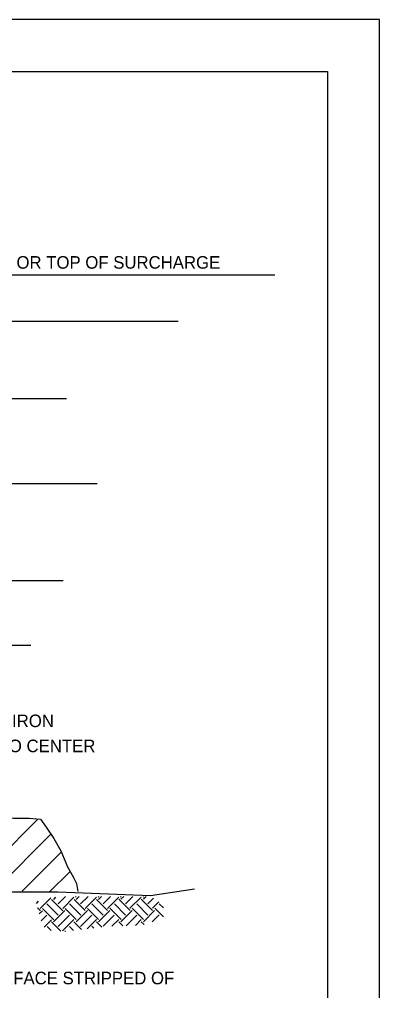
# Model space of a CAD drawing. Extents: x 2039679 to 2054696, y 1636462 to 1637830.
# Drawn here: x 2041206.4 to 2041378.9, y 1637097 to 1637561.7 of the extents above; entities that cross this region are included whole.
import ezdxf

# ---------------------------------------------------------------- set-up
doc = ezdxf.new("R2010")
doc.units = 0
for name, color, linetype in [('HS_Dimensions_and_Text', 7, 'Continuous'), ('HS_Pattern_and_Hatching', 7, 'Continuous'), ('SH_General_Details', 7, 'Continuous'), ('SH_Printer_Plotting_Border', 7, 'Continuous'), ('TM_Ex', 7, 'Continuous')]:
    doc.layers.add(name, color=color, linetype=linetype)

msp = doc.modelspace()

# ---------------------------------------------------------------- linework, layer by layer
at = {"layer": 'HS_Dimensions_and_Text'}
for p, q in [((2041128.04, 1637439.44), (2041328.79, 1637439.44)), ((2041053.03, 1637380.27), (2041229.01, 1637380.27)), ((2041053.03, 1637339.65), (2041243.6, 1637339.65)), ((2041065.99, 1637293.25), (2041227.45, 1637293.25)), ((2041065.09, 1637262.35), (2041211.82, 1637262.34))]:
    msp.add_line(p, q, dxfattribs=at)
at = {"layer": 'HS_Pattern_and_Hatching'}
for p, q in [((2041180.68, 1637144.45), (2041215.25, 1637179.02)), ((2041193.9, 1637144.21), (2041221.69, 1637172)), ((2041207.68, 1637144.53), (2041226.59, 1637163.44)), ((2041220.8, 1637144.2), (2041230.49, 1637153.89)), ((2041214.54, 1637138.76), (2041215.59, 1637139.82)), ((2041216.4, 1637136.32), (2041221.52, 1637141.45)), ((2041219.63, 1637138.47), (2041225.01, 1637133.09)), ((2041221.78, 1637140.62), (2041227.16, 1637135.24)), ((2041222.86, 1637140.62), (2041223.87, 1637141.64)), ((2041225.01, 1637138.47), (2041228.57, 1637142.03)), ((2041227.16, 1637136.32), (2041232.54, 1637141.7)), ((2041230.43, 1637138.51), (2041235.81, 1637133.13)), ((2041232.58, 1637140.66), (2041237.97, 1637135.28)), ((2041233.25, 1637142.07), (2041233.62, 1637141.7)), ((2041233.58, 1637140.66), (2041234.99, 1637142.07)), ((2041235.74, 1637138.51), (2041239.3, 1637142.07)), ((2041237.89, 1637136.36), (2041243.27, 1637141.74)), ((2041241.12, 1637138.51), (2041246.5, 1637133.13)), ((2041243.27, 1637140.66), (2041248.65, 1637135.28)), ((2041244.1, 1637142.07), (2041244.42, 1637141.74)), ((2041244.35, 1637140.66), (2041245.75, 1637142.07)), ((2041246.5, 1637138.51), (2041250.06, 1637142.07)), ((2041248.65, 1637136.36), (2041254.04, 1637141.74)), ((2041251.92, 1637138.55), (2041257.3, 1637133.17)), ((2041254.08, 1637140.7), (2041259.46, 1637135.32)), ((2041254.78, 1637142.07), (2041255.11, 1637141.74)), ((2041255.07, 1637140.7), (2041256.44, 1637142.07)), ((2041257.23, 1637138.55), (2041260.75, 1637142.07)), ((2041259.38, 1637136.39), (2041264.76, 1637141.78)), ((2041262.61, 1637138.55), (2041267.99, 1637133.16)), ((2041264.76, 1637140.7), (2041270.14, 1637135.32)), ((2041265.63, 1637142.07), (2041265.92, 1637141.78)), ((2041265.84, 1637140.7), (2041267.21, 1637142.07)), ((2041267.99, 1637138.55), (2041270.61, 1637141.16)), ((2041270.14, 1637136.39), (2041273.27, 1637139.52)), ((2041273.41, 1637138.59), (2041275.38, 1637136.62)), ((2041215.14, 1637136.58), (2041216.48, 1637135.24)), ((2041215.93, 1637133.7), (2041217.47, 1637135.24)), ((2041217.47, 1637136.32), (2041222.86, 1637130.94)), ((2041222.82, 1637129.9), (2041228.2, 1637135.28)), ((2041228.28, 1637136.36), (2041233.66, 1637130.98)), ((2041233.58, 1637129.9), (2041238.97, 1637135.28)), ((2041238.97, 1637136.36), (2041244.35, 1637130.97)), ((2041244.31, 1637129.94), (2041249.69, 1637135.32)), ((2041249.77, 1637136.4), (2041255.15, 1637131.01)), ((2041255.07, 1637129.94), (2041260.46, 1637135.32)), ((2041260.46, 1637136.39), (2041265.84, 1637131.01)), ((2041265.8, 1637129.97), (2041271.18, 1637135.36)), ((2041271.26, 1637136.43), (2041275.38, 1637132.31)), ((2041216.87, 1637130.33), (2041219.63, 1637133.09)), ((2041218.22, 1637127.38), (2041221.78, 1637130.94)), ((2041221.82, 1637129.9), (2041226.32, 1637125.4)), ((2041224.97, 1637127.74), (2041230.35, 1637133.13)), ((2041227.12, 1637125.59), (2041232.51, 1637130.97)), ((2041232.51, 1637129.9), (2041236.2, 1637126.2)), ((2041235.74, 1637127.74), (2041241.12, 1637133.13)), ((2041238.82, 1637126.52), (2041243.27, 1637130.97)), ((2041243.31, 1637129.94), (2041245.87, 1637127.38)), ((2041246.46, 1637127.78), (2041251.84, 1637133.16)), ((2041250.74, 1637127.76), (2041254, 1637131.01)), ((2041254, 1637129.94), (2041255.96, 1637127.97)), ((2041257.48, 1637128.04), (2041262.61, 1637133.16)), ((2041261.97, 1637128.22), (2041264.76, 1637131.01)), ((2041264.8, 1637129.98), (2041266.18, 1637128.59)), ((2041270.04, 1637129.91), (2041273.34, 1637133.2)), ((2041219.67, 1637127.75), (2041221.62, 1637125.8)), ((2041228.2, 1637125.59), (2041228.53, 1637125.27)), ((2041230.35, 1637127.74), (2041232.36, 1637125.73)), ((2041241.16, 1637127.78), (2041242.03, 1637126.91))]:
    msp.add_line(p, q, dxfattribs=at)
at = {"layer": 'SH_General_Details'}
for p, q in [((2041378.95, 1637561.72), (2039678.95, 1637561.72)), ((2041378.95, 1636461.72), (2041378.95, 1637561.72))]:
    msp.add_line(p, q, dxfattribs=at)
msp.add_lwpolyline([(2039778.95, 1637536.72), (2041353.95, 1637536.72), (2041353.95, 1636486.72), (2039778.95, 1636486.72)], close=True, dxfattribs=at)
at = {"layer": 'SH_Printer_Plotting_Border'}
msp.add_lwpolyline([(2039678.95, 1636461.72), (2041378.95, 1636461.72), (2041378.95, 1637561.72), (2039678.95, 1637561.72)], close=True, dxfattribs=at)
at = {"layer": 'TM_Ex'}
msp.add_line((2041012.46, 1637417.31), (2041282.46, 1637417.31), dxfattribs=at)
for points in [[(2041166.6, 1637181.83), (2041175.44, 1637180.63), (2041180.84, 1637181.17), (2041187.87, 1637180.63), (2041195.97, 1637180.63), (2041203.53, 1637179.55), (2041211.1, 1637179.55), (2041216.5, 1637179.01), (2041219.2, 1637175.22), (2041222.98, 1637169.81), (2041226.22, 1637163.87), (2041229.47, 1637156.3), (2041232.17, 1637151.43), (2041233.79, 1637148.19), (2041234.33, 1637144.41)], [(2040681.36, 1637145.67), (2040709.09, 1637143.33), (2040730.86, 1637143.33), (2040755.25, 1637144.2), (2040787.49, 1637144.2), (2040814.49, 1637142.45), (2040851.95, 1637142.45), (2040878.95, 1637143.33), (2040919.89, 1637145.94), (2040953.87, 1637145.07), (2040965.19, 1637143.33), (2040983.49, 1637142.45), (2041007.01, 1637143.33), (2041042.72, 1637144.2), (2041070.6, 1637145.07), (2041126.35, 1637145.07), (2041149.87, 1637145.94), (2041185.58, 1637144.2), (2041224.78, 1637144.2), (2041269.21, 1637142.45), (2041290.28, 1637145.67)]]:
    msp.add_lwpolyline(points, dxfattribs=at)

# ---------------------------------------------------------------- texts
at = {"layer": 'HS_Dimensions_and_Text'}
for s, p in [('FINISHED GRADE OR TOP OF SURCHARGE', (2041134.56, 1637442.44)), ('SURFACE STRIPPED OF', (2041186.52, 1637100.01))]:
    msp.add_text(s, height=6, rotation=0.0041, dxfattribs=at).set_placement(p)
for s, p in [('¾" THREADED MALLEABLE IRON', (2041095.7, 1637223.09)), ('FLOOR FLANGE WELDED TO CENTER', (2041095.7, 1637211.09))]:
    msp.add_text(s, height=6, dxfattribs=at).set_placement(p)

doc.saveas('drawing.dxf')
